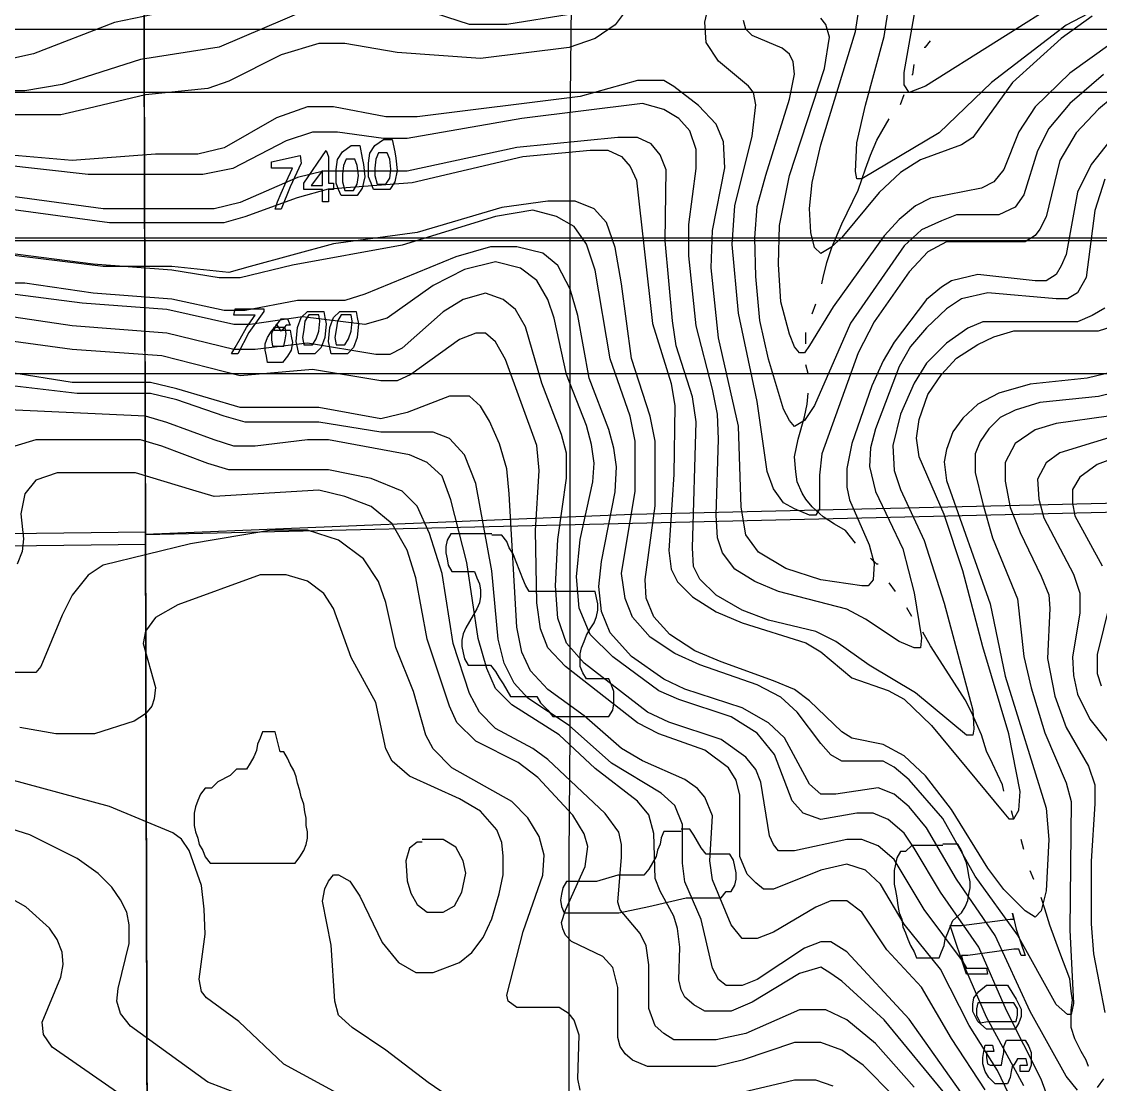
# Model space of a CAD drawing. Extents: x -0.49 to 6.91, y -0.57 to 8.11.
# Drawn here: x 1.6072 to 2.0638, y 1.219 to 1.6687 of the extents above; entities that cross this region are included whole.
import ezdxf

# ---------------------------------------------------------------- set-up
doc = ezdxf.new("R2010")
doc.units = 0
for name, color, linetype in [('Elevations', 7, 'CONTINUOUS'), ('Grid', 7, 'CONTINUOUS'), ('Labels', 7, 'CONTINUOUS'), ('topo', 7, 'CONTINUOUS'), ('topo_grid', 7, 'CONTINUOUS'), ('water', 7, 'CONTINUOUS'), ('white', 7, 'CONTINUOUS')]:
    doc.layers.add(name, color=color, linetype=linetype)

msp = doc.modelspace()

# ---------------------------------------------------------------- linework, layer by layer
at = {"layer": 'Elevations', "color": 1}
for points in [[(1.76509, 1.61361), (1.765616, 1.610965), (1.766143, 1.605673), (1.76509, 1.60091), (1.762981, 1.597735), (1.759817, 1.597735), (1.757709, 1.597735), (1.756126, 1.597735), (1.755071, 1.600381), (1.754018, 1.603027), (1.754018, 1.608848), (1.754544, 1.613081), (1.756653, 1.616256), (1.760343, 1.618902), (1.762452, 1.618902), (1.764034, 1.618902)], [(1.725547, 1.608874), (1.720801, 1.59882), (1.717111, 1.589295), (1.714473, 1.589295), (1.715529, 1.59247), (1.717111, 1.596174), (1.71922, 1.600937), (1.721855, 1.606758), (1.712892, 1.606758), (1.712892, 1.609404), (1.725018, 1.612049)], [(1.737146, 1.611494), (1.737146, 1.600381), (1.739255, 1.600381), (1.739255, 1.597735), (1.737146, 1.597735), (1.737146, 1.592444), (1.734511, 1.592444), (1.734511, 1.597735), (1.726602, 1.597735), (1.726602, 1.600381), (1.736092, 1.61414)], [(1.751382, 1.610965), (1.751909, 1.608319), (1.752435, 1.603027), (1.751379, 1.598265), (1.749271, 1.59509), (1.746108, 1.59509), (1.743999, 1.59509), (1.742417, 1.59509), (1.741364, 1.597735), (1.740308, 1.600381), (1.740308, 1.606202), (1.740835, 1.610435), (1.742943, 1.61361), (1.746634, 1.616256), (1.748743, 1.616256), (1.750325, 1.616256)], [(1.757709, 1.599905), (1.759291, 1.599905), (1.7614, 1.599905), (1.762982, 1.602551), (1.763509, 1.606255), (1.762982, 1.610488), (1.761929, 1.613134), (1.760347, 1.613134), (1.758238, 1.613134), (1.757183, 1.610488), (1.756656, 1.606784), (1.756656, 1.603609)], [(1.744, 1.597259), (1.745582, 1.597259), (1.747691, 1.597259), (1.749273, 1.599905), (1.7498, 1.603609), (1.749273, 1.607843), (1.748217, 1.610488), (1.746635, 1.610488), (1.744527, 1.610488), (1.743473, 1.607843), (1.742947, 1.604138), (1.742947, 1.600963)], [(1.73451, 1.605699), (1.729765, 1.599349), (1.73451, 1.599349)], [(1.709729, 1.546115), (1.703402, 1.537119), (1.698657, 1.528124), (1.696022, 1.528124), (1.697604, 1.530769), (1.699713, 1.534474), (1.702348, 1.539236), (1.706039, 1.544528), (1.697075, 1.544528), (1.697602, 1.547174), (1.709729, 1.547174)], [(1.735037, 1.546115), (1.735563, 1.543469), (1.73609, 1.540824), (1.735563, 1.535003), (1.733981, 1.530769), (1.731346, 1.528124), (1.728183, 1.528124), (1.726074, 1.528124), (1.724492, 1.528124), (1.723965, 1.530769), (1.723439, 1.533415), (1.723965, 1.539236), (1.725548, 1.543469), (1.728183, 1.546115), (1.731346, 1.546115), (1.733455, 1.546115)], [(1.726601, 1.531881), (1.728183, 1.531881), (1.730292, 1.531881), (1.731874, 1.534526), (1.732927, 1.537701), (1.733454, 1.541935), (1.732927, 1.544581), (1.730818, 1.544581), (1.72871, 1.544581), (1.727128, 1.541935), (1.726601, 1.538231), (1.726074, 1.535056)], [(1.748745, 1.546115), (1.749274, 1.543469), (1.749801, 1.540824), (1.749274, 1.535003), (1.747692, 1.530769), (1.745057, 1.528124), (1.741893, 1.528124), (1.739784, 1.528124), (1.738202, 1.528124), (1.737675, 1.530769), (1.737149, 1.533415), (1.737675, 1.539236), (1.739258, 1.543469), (1.741893, 1.546115), (1.745057, 1.546115), (1.747165, 1.546115)], [(1.740309, 1.531881), (1.741891, 1.531881), (1.744, 1.531881), (1.745582, 1.534526), (1.746635, 1.537701), (1.747162, 1.541935), (1.746635, 1.544581), (1.744527, 1.544581), (1.742418, 1.544581), (1.740836, 1.541935), (1.740309, 1.538231), (1.739783, 1.535056)], [(1.715002, 1.54085), (1.713946, 1.538204), (1.71711, 1.538204), (1.719219, 1.538204), (1.720801, 1.538204), (1.721328, 1.535558), (1.721854, 1.532913), (1.721328, 1.529738), (1.719745, 1.527092), (1.717637, 1.524446), (1.715001, 1.524446), (1.712893, 1.524446), (1.71131, 1.524446), (1.710784, 1.527092), (1.710257, 1.529738), (1.710257, 1.532383), (1.71131, 1.535029), (1.712893, 1.537675), (1.715001, 1.540321), (1.71711, 1.542967), (1.719745, 1.542967), (1.720801, 1.540321), (1.719219, 1.540321), (1.71711, 1.537675)], [(1.71342, 1.531351), (1.715529, 1.531351), (1.717111, 1.531351), (1.718164, 1.531351), (1.71869, 1.533997), (1.719217, 1.536643), (1.71869, 1.539289), (1.716582, 1.539289), (1.715, 1.539289), (1.713944, 1.539289), (1.712888, 1.536643), (1.712888, 1.533997)]]:
    msp.add_lwpolyline(points, close=True, dxfattribs=at)
at = {"layer": 'Grid', "color": 1}
for points in [[(1.659639, 1.451738), (1.659112, 1.658431), (1.658586, 1.865097), (1.658586, 2.071789), (1.658059, 2.278482), (1.864216, 2.281128), (2.069846, 2.283774), (2.276003, 2.286419), (2.48216, 2.289065), (2.48216, 2.243186), (2.482687, 2.082902), (2.482687, 2.034404), (2.483216, 1.877268), (2.483216, 1.825595), (2.483742, 1.675338), (2.483742, 1.616812), (2.484269, 1.473937), (2.278111, 1.469174), (2.071954, 1.464941), (1.865797, 1.460179)], [(0.828681, 1.442266), (0.829737, 1.649991), (0.83079, 1.858244), (0.832372, 2.065995), (0.833425, 2.274249), (1.039583, 2.274249), (1.24574, 2.274249), (1.451897, 2.274249), (1.658054, 2.274249), (1.658581, 2.067556), (1.658581, 1.860864), (1.659107, 1.654198), (1.659636, 1.447505), (1.451897, 1.444859), (1.244158, 1.442213), (1.036419, 1.439568)], [(1.661748, 0.622375), (1.661221, 0.829597), (1.660695, 1.037321), (1.660166, 1.244543), (1.659639, 1.451738), (1.865797, 1.456501), (2.071954, 1.461263), (2.278111, 1.465497), (2.484268, 1.470259), (2.484268, 1.403822), (2.484268, 1.264096), (2.484268, 1.19504), (2.484795, 1.057933), (2.484268, 0.98676), (2.484795, 0.851796), (2.484795, 0.777977), (2.484795, 0.645632), (2.279165, 0.639811), (2.073535, 0.633991), (1.867378, 0.62817)], [(0.827627, 0.610258), (0.827627, 0.817982), (0.828154, 1.026262), (0.82868, 1.233986), (0.82868, 1.442266), (1.036419, 1.444912), (1.244158, 1.447558), (1.451897, 1.450204), (1.659636, 1.45285), (1.660163, 1.245654), (1.660689, 1.038433), (1.661216, 0.830708), (1.661742, 0.623487), (1.452949, 0.620312), (1.244682, 0.617137), (1.035889, 0.614491)]]:
    msp.add_lwpolyline(points, close=True, dxfattribs=at)
at = {"layer": 'Labels', "color": 6}
for points in [[(2.028191, 1.284601), (2.031882, 1.273489), (2.030828, 1.273489), (2.030301, 1.273489), (2.029246, 1.276134), (2.028193, 1.276134), (2.027137, 1.276134), (2.007629, 1.273489), (2.006573, 1.273489), (2.006047, 1.273489), (2.004994, 1.273489), (2.004994, 1.273489), (2.004994, 1.273489), (2.00552, 1.270843), (2.007102, 1.268197), (2.007629, 1.268197), (2.008155, 1.268197), (2.009738, 1.268197), (2.011846, 1.268197), (2.015537, 1.268197), (2.016063, 1.265551), (2.0071, 1.265551), (2.000246, 1.286189), (2.001302, 1.286189), (2.001829, 1.286189), (2.002882, 1.286189), (2.003937, 1.286189), (2.00499, 1.286189), (2.025553, 1.288834), (2.02608, 1.288834), (2.026606, 1.288834), (2.027133, 1.288834), (2.027133, 1.288834), (2.026606, 1.29148)], [(2.028191, 1.255074), (2.030302, 1.25084), (2.030302, 1.247665), (2.029247, 1.245019), (2.027665, 1.242374), (2.024501, 1.242374), (2.019756, 1.242374), (2.015538, 1.242374), (2.011847, 1.245549), (2.009739, 1.249782), (2.009739, 1.252957), (2.010265, 1.255603), (2.012374, 1.258249), (2.015538, 1.260894), (2.020283, 1.260894), (2.024501, 1.260894)], [(2.016065, 1.245601), (2.020283, 1.245601), (2.024501, 1.245601), (2.02661, 1.245601), (2.028192, 1.245601), (2.028718, 1.248247), (2.028718, 1.250893), (2.027136, 1.253539), (2.025554, 1.253539), (2.023445, 1.253539), (2.019228, 1.253539), (2.015537, 1.253539), (2.013428, 1.253539), (2.011846, 1.253539), (2.01132, 1.250893), (2.01132, 1.248247), (2.012902, 1.245072)], [(2.017119, 1.227134), (2.018175, 1.227134), (2.019757, 1.227134), (2.021866, 1.227134), (2.022392, 1.229779), (2.022919, 1.232425), (2.022919, 1.235071), (2.023972, 1.237717), (2.025027, 1.237717), (2.027136, 1.237717), (2.029245, 1.237717), (2.03188, 1.237717), (2.033462, 1.235071), (2.034515, 1.232425), (2.034515, 1.229779), (2.034515, 1.227134), (2.033462, 1.224488), (2.032407, 1.224488), (2.030824, 1.224488), (2.029771, 1.224488), (2.029771, 1.227134), (2.030824, 1.227134), (2.03188, 1.227134), (2.032933, 1.227134), (2.032933, 1.227134), (2.032933, 1.227134), (2.032407, 1.229779), (2.031354, 1.229779), (2.028716, 1.229779), (2.027134, 1.227134), (2.026607, 1.227134), (2.02608, 1.224488), (2.025554, 1.221842), (2.024498, 1.219196), (2.023443, 1.219196), (2.02186, 1.219196), (2.019225, 1.219196), (2.016587, 1.221842), (2.015005, 1.224488), (2.013949, 1.227663), (2.013949, 1.230309), (2.014476, 1.232954), (2.015002, 1.2356), (2.016585, 1.2356), (2.018167, 1.2356), (2.018693, 1.232954), (2.018693, 1.232954), (2.018167, 1.232954), (2.017111, 1.232954), (2.016058, 1.232954), (2.015532, 1.232954), (2.015532, 1.230309), (2.016058, 1.227663)]]:
    msp.add_lwpolyline(points, close=True, dxfattribs=at)
at = {"layer": 'topo', "color": 2}
for points in [[(2.104642, 1.69624), (2.049281, 1.667241), (2.017647, 1.6429), (1.995498, 1.621733), (1.962809, 1.602154), (1.9607, 1.602154), (1.960174, 1.605329), (1.9607, 1.6175), (1.96439, 1.633375), (1.972299, 1.662373), (1.974408, 1.676131)], [(2.049811, 1.679412), (1.989701, 1.641445), (1.982847, 1.638799), (1.980738, 1.641974), (1.980738, 1.647265), (1.989174, 1.695234)], [(2.074591, 1.641206), (2.062991, 1.631681), (2.053501, 1.621627), (2.046647, 1.609986), (2.040847, 1.586173), (2.038212, 1.580881), (2.036103, 1.578236), (2.031885, 1.57559), (2.027667, 1.57559), (2.007627, 1.57559), (1.998664, 1.57559), (1.990755, 1.571356), (1.982847, 1.56289), (1.968084, 1.541723), (1.96123, 1.528494), (1.94594, 1.48579), (1.944884, 1.476794), (1.944884, 1.462507), (1.943302, 1.459861), (1.940667, 1.459861), (1.93434, 1.462507), (1.929595, 1.465153), (1.925377, 1.470974), (1.922741, 1.478382), (1.918523, 1.507909), (1.910614, 1.545348), (1.907979, 1.574346), (1.909032, 1.59075), (1.916414, 1.620278), (1.917996, 1.633507), (1.916941, 1.638799), (1.914832, 1.641445), (1.902178, 1.652028), (1.896906, 1.659965), (1.896379, 1.668432), (1.901124, 1.689599)], [(1.864743, 1.67584), (1.858415, 1.667374), (1.849979, 1.661553), (1.838907, 1.657849), (1.801469, 1.653086), (1.766143, 1.655732), (1.743998, 1.659436), (1.732927, 1.659436), (1.71711, 1.654674), (1.694966, 1.643561), (1.686003, 1.640386), (1.65964, 1.63774), (1.635387, 1.63192), (1.623783, 1.629274), (1.600057, 1.629274)], [(1.699717, 1.679465), (1.646465, 1.668353), (1.61219, 1.655124), (1.600063, 1.652478)], [(2.060359, 1.671078), (2.047177, 1.661553), (2.026615, 1.643032), (2.009743, 1.619749), (2.004998, 1.616574), (1.987594, 1.610224), (1.979158, 1.604932), (1.970195, 1.596465), (1.954378, 1.577415), (1.949633, 1.573182), (1.945415, 1.570536), (1.942777, 1.573182), (1.941197, 1.579532), (1.940671, 1.589586), (1.941724, 1.600699), (1.945415, 1.616574), (1.960178, 1.664569), (1.962287, 1.678328)], [(1.728181, 1.673856), (1.690746, 1.657981), (1.65753, 1.652689), (1.624309, 1.642106), (1.608492, 1.63946), (1.593203, 1.63946)], [(1.838906, 1.671739), (1.81254, 1.667506), (1.803577, 1.667506), (1.796722, 1.667506), (1.777214, 1.673856)], [(2.0651, 1.646286), (2.050865, 1.634116), (2.041902, 1.623532), (2.037157, 1.614007), (2.031357, 1.595486), (2.027666, 1.590195), (2.020812, 1.58702), (2.00288, 1.58702), (1.996553, 1.584374), (1.988117, 1.58067), (1.980736, 1.573791), (1.958064, 1.541115), (1.942774, 1.506322), (1.938556, 1.499972), (1.934338, 1.497326), (1.932229, 1.499972), (1.929594, 1.504734), (1.923267, 1.525901), (1.919576, 1.542305), (1.917994, 1.560826), (1.917467, 1.57723), (1.91852, 1.590459), (1.922211, 1.603689), (1.93223, 1.635862), (1.934338, 1.646445), (1.933809, 1.651737), (1.932227, 1.654912), (1.929063, 1.657558), (1.916409, 1.662849), (1.913774, 1.665495), (1.912721, 1.669199)], [(2.067739, 1.659092), (2.050867, 1.646921), (2.036104, 1.632634), (2.02925, 1.622051), (2.022923, 1.606176), (2.018705, 1.600884), (2.013433, 1.598238), (1.991811, 1.594005), (1.985484, 1.59083), (1.97863, 1.585009), (1.972303, 1.57813), (1.950686, 1.548073), (1.940669, 1.531669), (1.93856, 1.528494), (1.936451, 1.528494), (1.934343, 1.53114), (1.932234, 1.536431), (1.928543, 1.55019), (1.92749, 1.566065), (1.928016, 1.582469), (1.932234, 1.603636), (1.946997, 1.648959), (1.949106, 1.662188), (1.947526, 1.66748), (1.945418, 1.670125)], [(2.067737, 1.618294), (2.059828, 1.608239), (2.054028, 1.596598), (2.049283, 1.570139), (2.047174, 1.565377), (2.045066, 1.561673), (2.040847, 1.559027), (2.036103, 1.559027), (2.01185, 1.561673), (2.000773, 1.559027), (1.996555, 1.556381), (1.990228, 1.551089), (1.97652, 1.533098), (1.971774, 1.52516), (1.967029, 1.514577), (1.958593, 1.490235), (1.956485, 1.479652), (1.956485, 1.471714), (1.957538, 1.466423), (1.965974, 1.447373), (1.968082, 1.439435), (1.967556, 1.432556), (1.965447, 1.42991), (1.962812, 1.42991), (1.945413, 1.432556), (1.93065, 1.437319), (1.91905, 1.444198), (1.913778, 1.451606), (1.911669, 1.463248), (1.910616, 1.497538), (1.90218, 1.53495), (1.899016, 1.564477), (1.899543, 1.580352), (1.904816, 1.606811), (1.904287, 1.617923), (1.901124, 1.625331), (1.893743, 1.633269), (1.883198, 1.641206), (1.87898, 1.643852), (1.874762, 1.643852), (1.867908, 1.643852), (1.843654, 1.636973), (1.774581, 1.628506), (1.761399, 1.628506), (1.739254, 1.63274), (1.728182, 1.63274), (1.715001, 1.627977), (1.692857, 1.615277), (1.681785, 1.612631), (1.663858, 1.612631), (1.628533, 1.609986), (1.566841, 1.615277)], [(2.065633, 1.602075), (2.061415, 1.588845), (2.057724, 1.560376), (2.054034, 1.554026), (2.049816, 1.55138), (2.045071, 1.55138), (2.016072, 1.554026), (2.005, 1.55138), (1.998669, 1.547147), (1.990233, 1.53921), (1.983379, 1.531272), (1.978633, 1.522805), (1.968616, 1.496347), (1.966508, 1.48841), (1.965981, 1.480472), (1.968616, 1.469889), (1.980215, 1.445547), (1.98496, 1.427026), (1.988124, 1.407976), (1.987598, 1.403743), (1.984963, 1.403743), (1.978636, 1.406389), (1.9644, 1.415914), (1.956491, 1.420147), (1.927493, 1.427555), (1.917475, 1.431789), (1.909039, 1.43708), (1.903767, 1.44396), (1.901658, 1.45031), (1.901132, 1.459835), (1.902185, 1.492008), (1.901658, 1.502591), (1.899549, 1.513175), (1.892695, 1.540056), (1.889532, 1.569584), (1.889532, 1.582813), (1.892695, 1.606625), (1.892695, 1.614563), (1.89006, 1.6225), (1.885315, 1.627792), (1.878988, 1.631496), (1.870024, 1.634142), (1.818877, 1.627792), (1.770371, 1.619325), (1.760344, 1.619325), (1.740836, 1.621971), (1.730291, 1.621971), (1.719219, 1.618267), (1.696547, 1.606625), (1.683894, 1.60398), (1.635387, 1.60398), (1.597421, 1.608213)], [(2.065623, 1.547518), (2.06035, 1.544343), (2.054023, 1.541697), (2.020807, 1.541697), (2.013953, 1.541697), (2.007626, 1.539051), (1.998663, 1.532701), (1.990227, 1.524234), (1.984954, 1.515768), (1.979155, 1.502538), (1.975991, 1.489309), (1.976518, 1.478726), (1.979156, 1.470788), (1.989173, 1.449093), (1.997609, 1.422634), (2.009736, 1.377285), (2.010262, 1.369347), (2.009736, 1.366701), (2.007101, 1.366701), (1.985483, 1.384693), (1.965971, 1.396335), (1.951735, 1.406389), (1.9433, 1.410622), (1.923264, 1.415385), (1.912192, 1.419618), (1.90112, 1.425968), (1.894266, 1.432847), (1.891628, 1.438139), (1.891101, 1.446076), (1.892683, 1.49931), (1.891101, 1.509894), (1.884247, 1.53159), (1.882665, 1.542173), (1.879502, 1.575907), (1.880028, 1.605964), (1.877393, 1.612314), (1.873702, 1.617076), (1.867902, 1.619722), (1.859467, 1.619722), (1.81676, 1.615489), (1.770358, 1.605435), (1.735032, 1.605435), (1.72396, 1.602789), (1.699707, 1.592206), (1.688635, 1.58956), (1.64171, 1.58956), (1.602167, 1.594851)], [(1.597423, 1.59001), (1.644353, 1.58366), (1.692859, 1.58366), (1.701822, 1.586305), (1.723967, 1.594243), (1.737148, 1.597947), (1.772473, 1.600593), (1.819398, 1.611705), (1.847874, 1.614351), (1.855255, 1.614351), (1.861055, 1.611705), (1.864746, 1.607472), (1.867381, 1.601651), (1.874235, 1.541035), (1.882144, 1.515635), (1.883727, 1.50611), (1.8832, 1.477112), (1.881091, 1.444939), (1.882147, 1.437001), (1.884782, 1.431709), (1.891109, 1.425359), (1.901128, 1.419009), (1.9122, 1.414247), (1.939088, 1.40578), (1.945415, 1.402076), (1.958596, 1.390964), (1.973887, 1.385672), (1.980741, 1.381968), (1.992341, 1.370855), (2.022926, 1.333946), (2.025034, 1.3313), (2.027143, 1.3313), (2.029252, 1.335004), (2.029778, 1.342942), (2.025033, 1.367283), (2.01396, 1.404166), (2.005525, 1.43634), (1.997611, 1.460152), (1.987067, 1.484494), (1.986011, 1.492431), (1.987067, 1.500369), (1.990757, 1.510952), (1.996557, 1.519419), (2.002884, 1.526298), (2.011851, 1.532119), (2.018706, 1.535294), (2.027142, 1.53794), (2.054031, 1.53794), (2.062994, 1.53794), (2.07143, 1.540585)], [(2.069317, 1.52053), (2.058245, 1.517884), (2.033992, 1.515238), (2.020811, 1.511534), (2.011848, 1.506772), (2.005521, 1.500951), (2.001303, 1.49513), (1.998665, 1.487722), (1.997612, 1.48243), (1.998665, 1.474493), (2.01712, 1.42229), (2.023447, 1.391704), (2.040846, 1.335824), (2.041901, 1.322595), (2.040846, 1.300899), (2.038737, 1.292433), (2.036102, 1.289787), (2.031884, 1.292433), (2.022921, 1.301429), (2.016067, 1.310424), (2.000777, 1.335295), (1.989703, 1.349583), (1.98074, 1.358049), (1.971773, 1.362812), (1.958592, 1.365458), (1.954374, 1.368104), (1.940666, 1.381333), (1.934339, 1.386095), (1.925376, 1.389799), (1.903232, 1.397737), (1.89216, 1.402499), (1.881615, 1.409379), (1.874759, 1.416787), (1.871597, 1.424724), (1.87107, 1.432662), (1.875288, 1.463777), (1.875288, 1.491188), (1.873179, 1.501771), (1.86527, 1.526113), (1.861052, 1.557757), (1.858417, 1.573103), (1.854726, 1.583686), (1.849454, 1.589507), (1.841545, 1.592682), (1.829946, 1.592682), (1.810438, 1.590036), (1.774581, 1.579453), (1.739255, 1.57469), (1.70393, 1.565165), (1.694966, 1.562519), (1.670713, 1.565165), (1.641715, 1.565165), (1.597949, 1.570457)], [(2.076172, 1.513307), (2.062991, 1.510132), (2.03821, 1.507486), (2.027665, 1.504311), (2.021338, 1.501136), (2.016593, 1.496374), (2.012902, 1.491082), (2.010794, 1.48579), (2.010794, 1.477853), (2.013958, 1.464624), (2.018176, 1.450336), (2.02872, 1.424407), (2.031356, 1.400065), (2.034519, 1.386836), (2.040319, 1.367786), (2.049282, 1.346619), (2.051391, 1.338682), (2.050864, 1.284363), (2.052446, 1.253248), (2.051391, 1.248485), (2.049808, 1.248485), (2.045063, 1.252719), (2.028719, 1.282246), (2.010792, 1.307117), (1.997084, 1.331459), (1.982848, 1.347863), (1.976521, 1.353155), (1.971772, 1.3558), (1.967554, 1.3558), (1.954373, 1.3558), (1.949628, 1.358446), (1.94541, 1.363209), (1.935392, 1.376438), (1.928538, 1.382788), (1.91852, 1.38808), (1.894267, 1.396546), (1.883722, 1.401309), (1.873177, 1.408188), (1.865796, 1.416655), (1.862632, 1.424592), (1.86105, 1.435175), (1.86685, 1.469968), (1.86685, 1.491135), (1.864741, 1.501718), (1.856305, 1.52606), (1.849978, 1.563498), (1.846287, 1.574611), (1.841015, 1.582019), (1.833634, 1.586253), (1.823616, 1.588898), (1.807799, 1.586253), (1.768251, 1.574082), (1.721853, 1.565615), (1.699709, 1.560323), (1.690747, 1.560323), (1.670711, 1.563498), (1.637495, 1.566144), (1.600061, 1.570907)], [(2.054025, 1.216577), (2.04928, 1.222398), (2.03399, 1.249835), (2.019227, 1.281982), (2.002882, 1.305794), (1.990228, 1.32749), (1.982847, 1.336486), (1.97652, 1.341778), (1.969661, 1.344423), (1.951735, 1.341778), (1.945408, 1.341778), (1.940663, 1.346011), (1.930118, 1.36559), (1.923264, 1.37194), (1.912192, 1.37829), (1.887938, 1.386228), (1.878975, 1.390461), (1.865267, 1.399986), (1.856304, 1.41004), (1.852613, 1.419036), (1.851557, 1.429619), (1.852613, 1.440203), (1.858413, 1.46973), (1.858939, 1.480313), (1.857884, 1.488251), (1.855775, 1.496188), (1.847339, 1.517884), (1.842594, 1.544343), (1.839431, 1.555455), (1.834158, 1.565509), (1.827831, 1.570801), (1.816759, 1.573447), (1.805687, 1.573447), (1.790924, 1.569213), (1.752431, 1.553338), (1.743995, 1.550693), (1.723965, 1.550693), (1.70182, 1.546459), (1.692857, 1.546459), (1.670713, 1.551222), (1.637496, 1.553868), (1.608498, 1.558101), (1.597421, 1.558101)], [(2.050864, 1.187975), (2.038738, 1.221207), (2.023975, 1.250205), (2.012375, 1.277087), (1.996031, 1.30037), (1.984959, 1.318891), (1.980741, 1.325241), (1.973882, 1.331062), (1.967555, 1.333708), (1.960701, 1.333708), (1.945411, 1.331062), (1.938029, 1.333708), (1.933284, 1.338999), (1.925903, 1.358579), (1.918521, 1.367574), (1.907449, 1.374454), (1.885305, 1.381862), (1.876869, 1.385566), (1.857361, 1.399854), (1.84787, 1.409379), (1.843125, 1.420491), (1.842072, 1.43372), (1.843654, 1.449595), (1.848927, 1.473937), (1.849454, 1.481874), (1.848398, 1.489812), (1.846289, 1.497749), (1.837853, 1.519445), (1.832581, 1.543258), (1.829946, 1.551195), (1.825201, 1.559133), (1.818346, 1.564424), (1.807801, 1.56707), (1.79462, 1.563895), (1.781435, 1.557016), (1.761927, 1.543258), (1.752436, 1.540612), (1.726074, 1.543787), (1.70393, 1.540612), (1.697076, 1.540612), (1.668604, 1.546962), (1.632752, 1.549608), (1.600062, 1.553841)], [(2.031355, 1.218429), (2.015538, 1.247427), (2.004993, 1.271769), (1.989176, 1.292935), (1.976522, 1.314102), (1.969663, 1.319923), (1.962809, 1.322569), (1.956484, 1.322569), (1.93434, 1.317806), (1.927486, 1.317806), (1.925377, 1.320452), (1.923795, 1.324156), (1.920104, 1.34691), (1.917995, 1.352202), (1.913777, 1.357494), (1.903232, 1.364902), (1.881088, 1.37231), (1.872125, 1.376544), (1.845235, 1.397181), (1.837854, 1.405648), (1.834163, 1.416231), (1.83311, 1.42999), (1.834163, 1.449569), (1.837854, 1.475498), (1.837854, 1.486081), (1.835746, 1.494019), (1.82731, 1.515715), (1.820456, 1.539527), (1.816238, 1.546935), (1.810964, 1.551169), (1.803584, 1.553815), (1.794094, 1.551169), (1.785653, 1.545877), (1.768254, 1.530531), (1.762981, 1.527885), (1.757182, 1.527885), (1.728183, 1.532648), (1.706039, 1.530002), (1.697075, 1.530002), (1.668604, 1.536881), (1.628533, 1.540056), (1.600058, 1.54429)], [(2.025037, 1.214857), (2.020292, 1.224911), (2.008165, 1.243961), (1.996038, 1.267774), (1.980748, 1.286824), (1.97073, 1.303757), (1.964399, 1.309578), (1.956491, 1.312224), (1.945418, 1.309578), (1.925383, 1.30164), (1.921165, 1.30164), (1.918002, 1.304286), (1.914311, 1.30799), (1.911147, 1.315399), (1.911147, 1.341328), (1.909565, 1.347678), (1.9064, 1.352969), (1.896384, 1.360378), (1.876876, 1.367257), (1.867912, 1.372019), (1.837331, 1.395832), (1.82995, 1.403769), (1.826787, 1.411707), (1.825204, 1.422819), (1.824678, 1.453405), (1.82626, 1.478805), (1.825207, 1.489389), (1.812026, 1.525769), (1.807808, 1.533177), (1.80359, 1.536881), (1.799372, 1.536881), (1.792517, 1.534235), (1.77195, 1.519419), (1.766151, 1.516773), (1.759297, 1.516773), (1.730298, 1.521535), (1.699718, 1.51889), (1.666502, 1.527356), (1.62854, 1.530002), (1.597428, 1.534235)], [(2.015017, 1.216709), (2.000781, 1.238405), (1.988127, 1.260101), (1.97336, 1.275976), (1.962815, 1.291851), (1.956488, 1.296613), (1.949634, 1.296613), (1.943307, 1.293967), (1.925381, 1.283384), (1.918527, 1.280738), (1.914832, 1.280738), (1.912197, 1.280738), (1.907451, 1.286559), (1.899543, 1.305609), (1.898487, 1.313546), (1.899543, 1.332596), (1.896379, 1.340534), (1.893216, 1.344238), (1.887943, 1.347942), (1.870017, 1.35588), (1.861054, 1.361171), (1.845237, 1.37493), (1.829947, 1.386042), (1.822565, 1.39398), (1.818874, 1.401917), (1.816765, 1.412501), (1.813602, 1.46891), (1.812546, 1.479493), (1.809383, 1.490076), (1.805165, 1.499601), (1.801474, 1.505951), (1.796729, 1.510185), (1.792511, 1.510185), (1.788293, 1.510185), (1.770362, 1.503306), (1.75929, 1.50066), (1.732928, 1.505422), (1.708147, 1.505422), (1.699712, 1.505422), (1.672822, 1.51336), (1.66175, 1.516006), (1.628534, 1.516006), (1.602171, 1.520239)], [(2.007105, 1.212317), (1.982852, 1.24658), (1.956486, 1.27505), (1.949631, 1.279283), (1.945411, 1.279283), (1.938557, 1.276637), (1.918522, 1.263408), (1.912195, 1.260762), (1.905341, 1.260762), (1.902177, 1.263408), (1.899542, 1.26817), (1.894797, 1.288808), (1.887943, 1.304683), (1.886887, 1.31262), (1.886887, 1.329025), (1.883724, 1.336962), (1.877924, 1.342254), (1.856834, 1.354954), (1.838908, 1.370829), (1.821509, 1.38247), (1.815709, 1.38882), (1.811491, 1.397287), (1.808856, 1.407341), (1.80622, 1.43634), (1.799366, 1.473249), (1.794621, 1.48542), (1.788294, 1.492299), (1.781436, 1.494945), (1.759291, 1.494945), (1.732928, 1.499178), (1.701822, 1.499178), (1.692858, 1.501824), (1.672823, 1.508703), (1.661751, 1.511349), (1.630643, 1.511349), (1.604281, 1.514524)], [(1.999194, 1.213587), (1.972301, 1.246289), (1.954374, 1.262694), (1.949629, 1.265869), (1.945411, 1.268514), (1.936448, 1.265869), (1.916413, 1.253698), (1.907449, 1.249994), (1.896377, 1.249994), (1.891632, 1.252639), (1.887941, 1.255814), (1.886359, 1.258989), (1.885303, 1.263223), (1.88583, 1.276981), (1.884777, 1.284919), (1.883195, 1.29021), (1.877395, 1.300794), (1.875286, 1.306085), (1.874759, 1.325135), (1.872651, 1.333073), (1.867906, 1.338894), (1.849979, 1.352652), (1.834689, 1.366939), (1.814654, 1.379639), (1.8078, 1.386519), (1.804109, 1.394985), (1.800419, 1.407685), (1.795673, 1.439832), (1.788819, 1.46629), (1.785124, 1.476345), (1.778797, 1.482165), (1.771416, 1.48534), (1.737145, 1.49169), (1.728181, 1.49169), (1.706037, 1.489045), (1.697074, 1.489045), (1.688638, 1.49169), (1.668603, 1.499099), (1.65964, 1.501745), (1.601643, 1.50439)], [(2.128371, 1.506163), (2.062466, 1.481292), (2.055084, 1.476001), (2.051921, 1.470709), (2.051921, 1.464888), (2.052974, 1.459596), (2.064574, 1.43843)], [(2.06721, 1.501798), (2.045066, 1.498623), (2.036103, 1.495977), (2.027667, 1.490156), (2.023449, 1.482218), (2.023449, 1.474281), (2.025558, 1.463168), (2.029776, 1.452585), (2.038739, 1.434064), (2.041902, 1.426127), (2.042428, 1.420306), (2.041373, 1.399139), (2.044536, 1.383264), (2.049282, 1.370035), (2.058772, 1.353631), (2.061407, 1.345693), (2.061407, 1.337756), (2.059825, 1.313414), (2.059825, 1.286956), (2.060878, 1.274256), (2.065623, 1.249385)], [(2.089353, 1.499416), (2.046647, 1.486187), (2.040847, 1.481954), (2.037156, 1.475075), (2.037683, 1.466608), (2.039792, 1.45867), (2.052446, 1.434858), (2.055081, 1.42692), (2.055081, 1.418454), (2.051918, 1.399933), (2.052444, 1.391995), (2.054027, 1.384058), (2.059299, 1.373475), (2.071953, 1.3576)], [(1.984959, 1.217767), (1.968611, 1.236288), (1.956483, 1.246342), (1.947521, 1.250576), (1.943302, 1.250576), (1.936449, 1.250576), (1.913776, 1.240521), (1.901123, 1.237876), (1.883196, 1.237876), (1.878978, 1.240521), (1.875288, 1.243696), (1.872652, 1.251105), (1.872652, 1.269626), (1.871597, 1.277563), (1.868961, 1.282855), (1.860525, 1.292909), (1.859472, 1.296084), (1.861055, 1.315134), (1.861055, 1.320426), (1.859999, 1.325717), (1.8542, 1.333655), (1.829946, 1.356409), (1.823619, 1.361171), (1.807802, 1.369638), (1.800948, 1.376517), (1.79673, 1.384455), (1.789871, 1.405621), (1.785126, 1.435149), (1.779853, 1.452082), (1.774581, 1.463724), (1.768254, 1.470074), (1.755073, 1.475366), (1.737147, 1.47907), (1.694967, 1.47907), (1.686004, 1.481716), (1.666496, 1.489124), (1.657533, 1.49177), (1.613244, 1.49177), (1.604281, 1.489124)], [(1.976523, 1.213878), (1.963337, 1.227107), (1.954374, 1.233457), (1.945411, 1.236632), (1.93434, 1.236632), (1.912195, 1.229224), (1.901123, 1.226578), (1.872125, 1.226578), (1.865798, 1.229224), (1.862634, 1.23187), (1.860525, 1.235045), (1.859472, 1.238749), (1.859472, 1.259915), (1.857364, 1.268382), (1.853146, 1.273145), (1.839965, 1.279495), (1.837329, 1.28214), (1.836274, 1.284786), (1.835747, 1.287432), (1.837329, 1.292724), (1.845765, 1.311245), (1.846818, 1.319711), (1.845236, 1.325003), (1.840491, 1.33294), (1.825728, 1.348815), (1.817292, 1.355165), (1.799366, 1.364161), (1.791457, 1.372099), (1.788294, 1.378978), (1.778799, 1.407447), (1.774054, 1.433376), (1.770363, 1.445018), (1.764036, 1.45613), (1.755073, 1.463539), (1.744001, 1.467772), (1.732929, 1.470418), (1.68864, 1.467772), (1.679677, 1.470418), (1.655424, 1.477826), (1.635389, 1.477826), (1.622207, 1.477826), (1.613244, 1.474651), (1.608499, 1.46883), (1.606914, 1.460364), (1.607973, 1.44978), (1.607446, 1.444489), (1.605337, 1.439197)], [(1.843657, 1.216577), (1.842604, 1.221339), (1.84313, 1.23986), (1.841021, 1.24621), (1.838913, 1.248856), (1.834695, 1.251502), (1.816769, 1.251502), (1.813078, 1.254148), (1.812551, 1.256793), (1.819405, 1.283675), (1.827841, 1.307488), (1.828368, 1.315954), (1.826259, 1.323892), (1.821514, 1.331829), (1.81466, 1.338708), (1.789348, 1.352996), (1.781439, 1.360933), (1.778276, 1.366754), (1.773003, 1.385275), (1.765622, 1.403796), (1.761404, 1.422846), (1.75824, 1.431842), (1.751913, 1.441367), (1.741368, 1.449304), (1.728187, 1.453538), (1.712893, 1.453538), (1.678622, 1.447717), (1.641715, 1.438721), (1.635388, 1.434488), (1.628534, 1.426021), (1.624316, 1.417554), (1.615353, 1.395858), (1.613244, 1.393213), (1.610609, 1.393213), (1.604282, 1.393213)], [(1.787765, 1.213931), (1.779324, 1.219752), (1.761398, 1.23351), (1.747163, 1.243035), (1.741363, 1.248327), (1.739781, 1.254148), (1.738198, 1.27796), (1.734509, 1.296481), (1.735562, 1.301773), (1.737144, 1.304948), (1.739253, 1.307593), (1.741361, 1.307593), (1.746106, 1.304948), (1.750324, 1.298598), (1.759814, 1.279018), (1.766669, 1.270552), (1.77405, 1.266318), (1.781431, 1.266318), (1.792508, 1.270552), (1.797781, 1.274785), (1.802526, 1.281135), (1.806216, 1.289073), (1.80938, 1.299656), (1.810963, 1.307593), (1.810963, 1.315531), (1.810436, 1.321352), (1.808327, 1.326643), (1.801473, 1.334581), (1.79251, 1.339873), (1.771416, 1.349398), (1.764034, 1.355748), (1.761399, 1.361039), (1.757181, 1.380618), (1.746636, 1.399668), (1.739255, 1.420306), (1.735037, 1.426656), (1.728183, 1.431948), (1.71922, 1.434593), (1.708148, 1.434593), (1.673349, 1.421893), (1.663859, 1.416602), (1.659641, 1.410781), (1.658585, 1.405489), (1.663858, 1.386968), (1.663332, 1.382206), (1.662276, 1.379031), (1.659641, 1.375856), (1.654896, 1.372681), (1.638024, 1.367389), (1.62168, 1.367389), (1.606389, 1.370035)], [(2.067735, 1.422555), (2.062463, 1.400859), (2.062463, 1.392921), (2.064045, 1.38763)], [(1.719218, 1.207158), (1.686001, 1.219858), (1.653312, 1.24367), (1.649094, 1.248962), (1.647512, 1.254253), (1.648038, 1.259545), (1.652784, 1.278595), (1.652784, 1.286533), (1.651728, 1.291824), (1.649093, 1.297116), (1.645402, 1.302408), (1.639602, 1.308228), (1.630639, 1.314578), (1.610604, 1.324633), (1.536785, 1.347916)], [(1.750326, 1.210068), (1.718164, 1.22753), (1.699183, 1.245522), (1.685475, 1.255576), (1.683366, 1.258222), (1.682311, 1.263514), (1.684946, 1.282564), (1.684419, 1.293147), (1.683366, 1.303201), (1.678093, 1.318018), (1.67493, 1.32278), (1.671239, 1.325426), (1.64435, 1.336539), (1.595311, 1.349768)], [(1.77669, 1.321537), (1.774581, 1.321537), (1.771417, 1.318891), (1.769835, 1.313599), (1.770364, 1.305133), (1.771944, 1.299841), (1.774582, 1.295079), (1.778799, 1.291904), (1.781436, 1.291904), (1.785654, 1.291904), (1.790399, 1.294549), (1.793562, 1.30037), (1.795144, 1.308308), (1.794091, 1.313599), (1.790927, 1.31942), (1.785655, 1.322595), (1.779328, 1.322595), (1.776693, 1.322595), (1.77669, 1.322595), (1.77669, 1.322595)], [(1.671765, 1.198929), (1.620096, 1.23478), (1.616405, 1.240072), (1.615878, 1.245363), (1.623788, 1.264413), (1.624841, 1.269705), (1.624314, 1.274997), (1.622205, 1.280288), (1.619042, 1.285051), (1.609024, 1.294047), (1.596893, 1.300926)], [(1.950687, 1.218164), (1.943306, 1.22081), (1.934343, 1.22081), (1.912198, 1.215518)], [(2.065096, 1.221339), (2.062461, 1.217635)]]:
    msp.add_lwpolyline(points, dxfattribs=at)
at = {"layer": 'topo_grid', "color": 7}
for points in [[(1.838378, 0.852272), (1.838378, 0.903945), (1.838378, 0.955618), (1.838378, 1.006762), (1.838378, 1.058409), (1.838904, 1.109553), (1.838904, 1.161226), (1.838904, 1.212899), (1.838904, 1.264043), (1.838904, 1.315716), (1.839431, 1.36686), (1.839431, 1.418533), (1.839431, 1.469677), (1.839431, 1.52135), (1.839431, 1.573023), (1.839431, 1.624167), (1.839957, 1.675814)], [(1.591094, 1.57723), (1.628001, 1.57723), (1.66544, 1.57723), (1.702347, 1.57723), (1.739781, 1.57723), (1.777216, 1.57723), (1.814123, 1.57723), (1.851562, 1.57723), (1.888469, 1.57723), (1.925903, 1.57723), (1.962811, 1.57723), (2.000245, 1.57723), (2.037684, 1.57723), (2.074591, 1.57723), (2.112025, 1.57723), (2.148932, 1.57723), (2.186367, 1.57723), (2.223806, 1.57723), (2.260713, 1.57723), (2.298147, 1.57723), (2.335054, 1.57723)]]:
    msp.add_lwpolyline(points, dxfattribs=at)
at = {"layer": 'water', "color": 4}
for points in [[(1.989175, 1.657902), (1.989702, 1.657902), (1.99181, 1.660548)], [(1.983903, 1.646313), (1.98443, 1.646313), (1.984956, 1.650546)], [(1.979157, 1.633639), (1.980739, 1.637873)], [(1.94594, 1.55773), (1.946467, 1.560376), (1.948049, 1.566726), (1.950157, 1.573076), (1.954375, 1.58313), (1.96123, 1.597418), (1.964392, 1.606414), (1.966501, 1.612235), (1.969139, 1.618585), (1.972829, 1.624935), (1.974411, 1.62758)], [(1.941722, 1.545057), (1.943304, 1.54929)], [(1.939086, 1.53241), (1.939086, 1.537172)], [(1.94014, 1.519763), (1.94014, 1.519763), (1.939087, 1.523467)], [(1.960176, 1.448061), (1.958067, 1.450706), (1.955958, 1.453352), (1.951213, 1.455998), (1.946468, 1.459173), (1.941724, 1.463406), (1.939086, 1.466581), (1.937506, 1.469227), (1.935397, 1.47399), (1.934871, 1.478223), (1.934344, 1.484573), (1.935927, 1.491981), (1.938562, 1.501506), (1.939618, 1.506798), (1.940144, 1.511561)], [(1.969667, 1.439091), (1.969141, 1.439091), (1.966503, 1.441737)], [(1.977049, 1.427503), (1.974411, 1.431207)], [(1.983903, 1.416946), (1.981794, 1.42065)], [(2.02292, 1.343127), (2.022394, 1.345773), (2.018176, 1.354769), (2.015538, 1.36006), (2.013429, 1.366939), (2.009211, 1.376464), (2.006576, 1.381756), (1.999722, 1.392339), (1.991812, 1.40451), (1.98865, 1.410331)], [(2.027138, 1.331009), (2.026082, 1.334713)], [(2.031356, 1.318362), (2.030303, 1.322595)], [(2.035574, 1.305688), (2.035574, 1.305688), (2.033992, 1.309393)], [(2.058773, 1.226604), (2.05772, 1.22925), (2.055611, 1.232954), (2.052976, 1.238246), (2.051394, 1.243009), (2.051394, 1.250417), (2.05192, 1.25465), (2.051394, 1.258354), (2.050867, 1.263646), (2.046649, 1.274759), (2.042431, 1.2864), (2.040322, 1.293279), (2.03874, 1.298042)]]:
    msp.add_lwpolyline(points, dxfattribs=at)
at = {"layer": 'white', "color": 7}
for points in [[(2.878178, 1.57596), (0.680039, 1.57596), (0.678986, 1.578606), (0.677931, 1.581252), (0.676878, 1.583898), (0.675296, 1.586544), (0.673187, 1.586544), (0.671078, 1.586544), (0.668969, 1.586544), (0.666861, 1.586544), (0.665278, 1.586544), (0.663699, 1.589189), (0.663172, 1.591835), (0.662646, 1.594481), (0.662646, 1.597127), (0.663172, 1.599773), (0.664225, 1.602419), (0.665808, 1.605064), (0.667337, 1.662902), (0.668919, 1.665548), (2.878263, 1.665548)], [(2.878373, 1.638693), (1.131318, 1.638693)], [(1.131326, 1.519869), (2.878381, 1.519869)], [(1.806213, 1.451924), (1.803579, 1.451924), (1.800942, 1.451924), (1.798307, 1.451924), (1.795672, 1.451924), (1.793036, 1.451924), (1.790928, 1.451924), (1.788819, 1.451924), (1.787237, 1.449278), (1.78671, 1.446632), (1.78671, 1.443986), (1.787237, 1.44134), (1.787763, 1.438694), (1.789345, 1.436049), (1.790928, 1.436049), (1.793036, 1.436049), (1.795145, 1.436049), (1.796727, 1.436049), (1.798836, 1.436049), (1.799892, 1.433403), (1.800945, 1.430757), (1.801471, 1.428111), (1.801471, 1.425465), (1.800945, 1.422819), (1.799892, 1.420174), (1.798309, 1.417528), (1.796727, 1.414882), (1.795145, 1.412236), (1.794092, 1.40959), (1.793565, 1.406944), (1.793565, 1.404299), (1.794092, 1.401653), (1.794618, 1.399007), (1.796201, 1.396361), (1.79778, 1.396361), (1.799889, 1.396361), (1.801998, 1.396361), (1.804106, 1.396361), (1.805689, 1.396361), (1.807797, 1.393715), (1.80938, 1.391069), (1.810962, 1.388424), (1.812544, 1.385778), (1.814126, 1.383132), (1.816235, 1.383132), (1.818344, 1.383132), (1.820979, 1.383132), (1.823088, 1.383132), (1.825196, 1.383132), (1.826779, 1.380486), (1.829942, 1.377311), (1.832051, 1.374665), (1.833633, 1.374665), (1.835742, 1.374665), (1.838377, 1.374665), (1.841018, 1.374665), (1.843653, 1.374665), (1.846817, 1.374665), (1.849453, 1.374665), (1.851561, 1.374665), (1.854197, 1.374665), (1.855779, 1.374665), (1.857361, 1.377311), (1.857887, 1.379957), (1.857887, 1.382603), (1.857887, 1.385249), (1.856832, 1.387894), (1.855779, 1.39054), (1.85367, 1.39054), (1.851561, 1.39054), (1.849979, 1.39054), (1.84787, 1.39054), (1.846288, 1.39054), (1.844706, 1.393186), (1.843653, 1.395832), (1.843653, 1.398478), (1.843653, 1.401124), (1.844179, 1.403769), (1.845235, 1.406415), (1.846288, 1.409061), (1.84787, 1.411707), (1.849453, 1.414353), (1.850506, 1.416999), (1.851032, 1.419644), (1.851032, 1.42229), (1.850506, 1.424936), (1.849979, 1.427582), (1.848397, 1.427582), (1.846288, 1.427582), (1.844179, 1.427582), (1.841544, 1.427582), (1.838904, 1.427582), (1.833631, 1.427582), (1.830996, 1.427582), (1.82836, 1.427582), (1.825722, 1.427582), (1.823614, 1.427582), (1.822031, 1.427582), (1.820449, 1.430228), (1.819396, 1.432874), (1.81834, 1.435519), (1.816232, 1.440811), (1.815176, 1.443457), (1.813597, 1.446103), (1.812541, 1.448749), (1.810432, 1.451394), (1.80885, 1.451394), (1.806212, 1.451394), (1.806212, 1.451394)], [(1.886359, 1.325982), (1.884778, 1.325982), (1.882669, 1.325982), (1.88056, 1.325982), (1.878978, 1.325982), (1.877923, 1.323336), (1.877396, 1.32069), (1.876343, 1.318044), (1.875816, 1.315399), (1.874234, 1.312753), (1.872652, 1.310107), (1.870543, 1.307461), (1.867908, 1.307461), (1.865273, 1.307461), (1.862635, 1.307461), (1.859472, 1.307461), (1.850509, 1.304815), (1.847345, 1.304815), (1.84471, 1.304815), (1.842074, 1.304815), (1.83996, 1.304815), (1.837854, 1.304815), (1.836269, 1.302169), (1.835743, 1.299524), (1.835216, 1.296878), (1.835743, 1.294232), (1.836801, 1.291586), (1.838378, 1.291586), (1.83996, 1.291586), (1.842601, 1.291586), (1.845239, 1.291586), (1.847874, 1.291586), (1.850509, 1.291586), (1.853673, 1.291586), (1.859999, 1.291586), (1.872653, 1.294232), (1.888471, 1.297936), (1.894798, 1.297936), (1.897433, 1.297936), (1.900597, 1.297936), (1.903234, 1.297936), (1.905343, 1.300582), (1.907452, 1.300582), (1.909034, 1.303228), (1.909561, 1.305874), (1.909561, 1.308519), (1.909034, 1.311165), (1.908508, 1.313811), (1.906925, 1.316457), (1.905343, 1.316457), (1.903234, 1.316457), (1.901126, 1.316457), (1.899017, 1.316457), (1.896908, 1.316457), (1.8948, 1.319103), (1.893217, 1.321749), (1.891635, 1.324394), (1.890053, 1.32704), (1.888471, 1.32704), (1.886359, 1.32704), (1.886359, 1.32704)], [(1.99708, 1.320108), (1.994445, 1.320108), (1.991807, 1.320108), (1.989172, 1.320108), (1.986537, 1.320108), (1.983901, 1.320108), (1.981264, 1.317462), (1.979155, 1.317462), (1.977573, 1.314816), (1.977046, 1.312171), (1.97652, 1.309525), (1.97652, 1.306879), (1.97652, 1.303704), (1.977046, 1.301058), (1.977573, 1.297883), (1.978099, 1.294708), (1.978626, 1.291533), (1.979679, 1.288887), (1.980205, 1.285712), (1.981258, 1.283066), (1.982311, 1.280421), (1.983367, 1.277775), (1.984949, 1.275129), (1.986002, 1.272483), (1.988111, 1.272483), (1.99022, 1.272483), (1.992328, 1.272483), (1.993911, 1.272483), (1.995493, 1.272483), (1.996546, 1.275129), (1.997602, 1.277775), (1.998128, 1.280421), (1.999181, 1.283066), (2.000237, 1.285712), (2.00129, 1.288358), (2.004981, 1.291533), (2.006563, 1.294179), (2.007616, 1.296825), (2.008143, 1.299471), (2.008669, 1.302116), (2.008669, 1.304762), (2.008143, 1.307408), (2.007616, 1.310054), (2.007089, 1.3127), (2.006036, 1.315346), (2.004981, 1.317991), (2.003399, 1.320637), (2.001816, 1.320637), (1.999708, 1.320637), (1.99708, 1.320637), (1.99708, 1.320637)]]:
    msp.add_lwpolyline(points, dxfattribs=at)
msp.add_lwpolyline([(1.714472, 1.368183), (1.712364, 1.368183), (1.710782, 1.368183), (1.709202, 1.368183), (1.708146, 1.365537), (1.707093, 1.362891), (1.706567, 1.360245), (1.705511, 1.3576), (1.703929, 1.354954), (1.702347, 1.352308), (1.700238, 1.352308), (1.698129, 1.352308), (1.695491, 1.349662), (1.690219, 1.347016), (1.687584, 1.34437), (1.684949, 1.34437), (1.68284, 1.341725), (1.681784, 1.339079), (1.680731, 1.336433), (1.680205, 1.333787), (1.680205, 1.331141), (1.680205, 1.328495), (1.680731, 1.32585), (1.681784, 1.323204), (1.682311, 1.320558), (1.683893, 1.317912), (1.684946, 1.315266), (1.687055, 1.31262), (1.689164, 1.31262), (1.691272, 1.31262), (1.69391, 1.31262), (1.697073, 1.31262), (1.700237, 1.31262), (1.702872, 1.31262), (1.706035, 1.31262), (1.709199, 1.31262), (1.712362, 1.31262), (1.714998, 1.31262), (1.718162, 1.31262), (1.720797, 1.31262), (1.722906, 1.31262), (1.725014, 1.315266), (1.726596, 1.317912), (1.72765, 1.320558), (1.728176, 1.323204), (1.728176, 1.32585), (1.72765, 1.328495), (1.72765, 1.33167), (1.727123, 1.334316), (1.726596, 1.337491), (1.725543, 1.340666), (1.725017, 1.343312), (1.723961, 1.346487), (1.723435, 1.349133), (1.722382, 1.351779), (1.720799, 1.354425), (1.719744, 1.35707), (1.718162, 1.359716), (1.716579, 1.359716), (1.714473, 1.368183)], close=True, dxfattribs=at)

doc.saveas('drawing.dxf')
